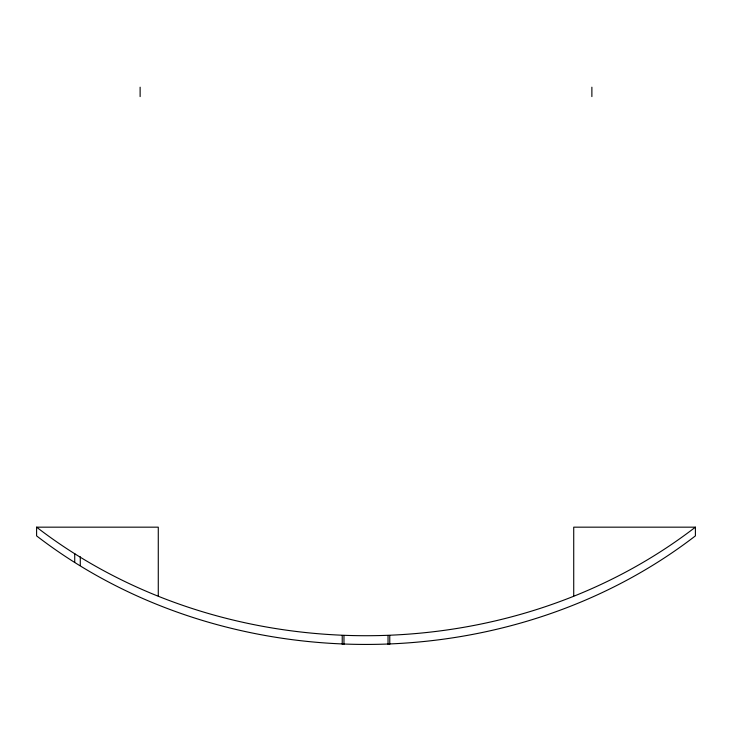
<?xml version="1.0" encoding="UTF-8"?>
<svg xmlns="http://www.w3.org/2000/svg" width="732" height="732" viewBox="0 0 732 732"><rect width="100%" height="100%" fill="white"/><g stroke="black" fill="none" stroke-linecap="round" stroke-linejoin="round"><path stroke-width="1.1" d="M695.4 527.168C507.432 671.903 224.568 671.903 36.6 527.168L36.6 535.888C224.568 680.614 507.432 680.614 695.4 535.888L695.4 527.168L573.723 527.168L573.723 596.004M36.6 527.168L158.277 527.168L158.277 596.004M591.877 87.19L591.877 96.597M389.772 635.596L389.772 644.306M388.033 635.632L388.033 644.343M343.967 635.632L343.967 644.343M342.228 635.596L342.228 644.306M140.123 87.19L140.123 96.597M80.282 556.778L80.282 565.497M74.728 553.474L74.728 562.185"/></g></svg>
